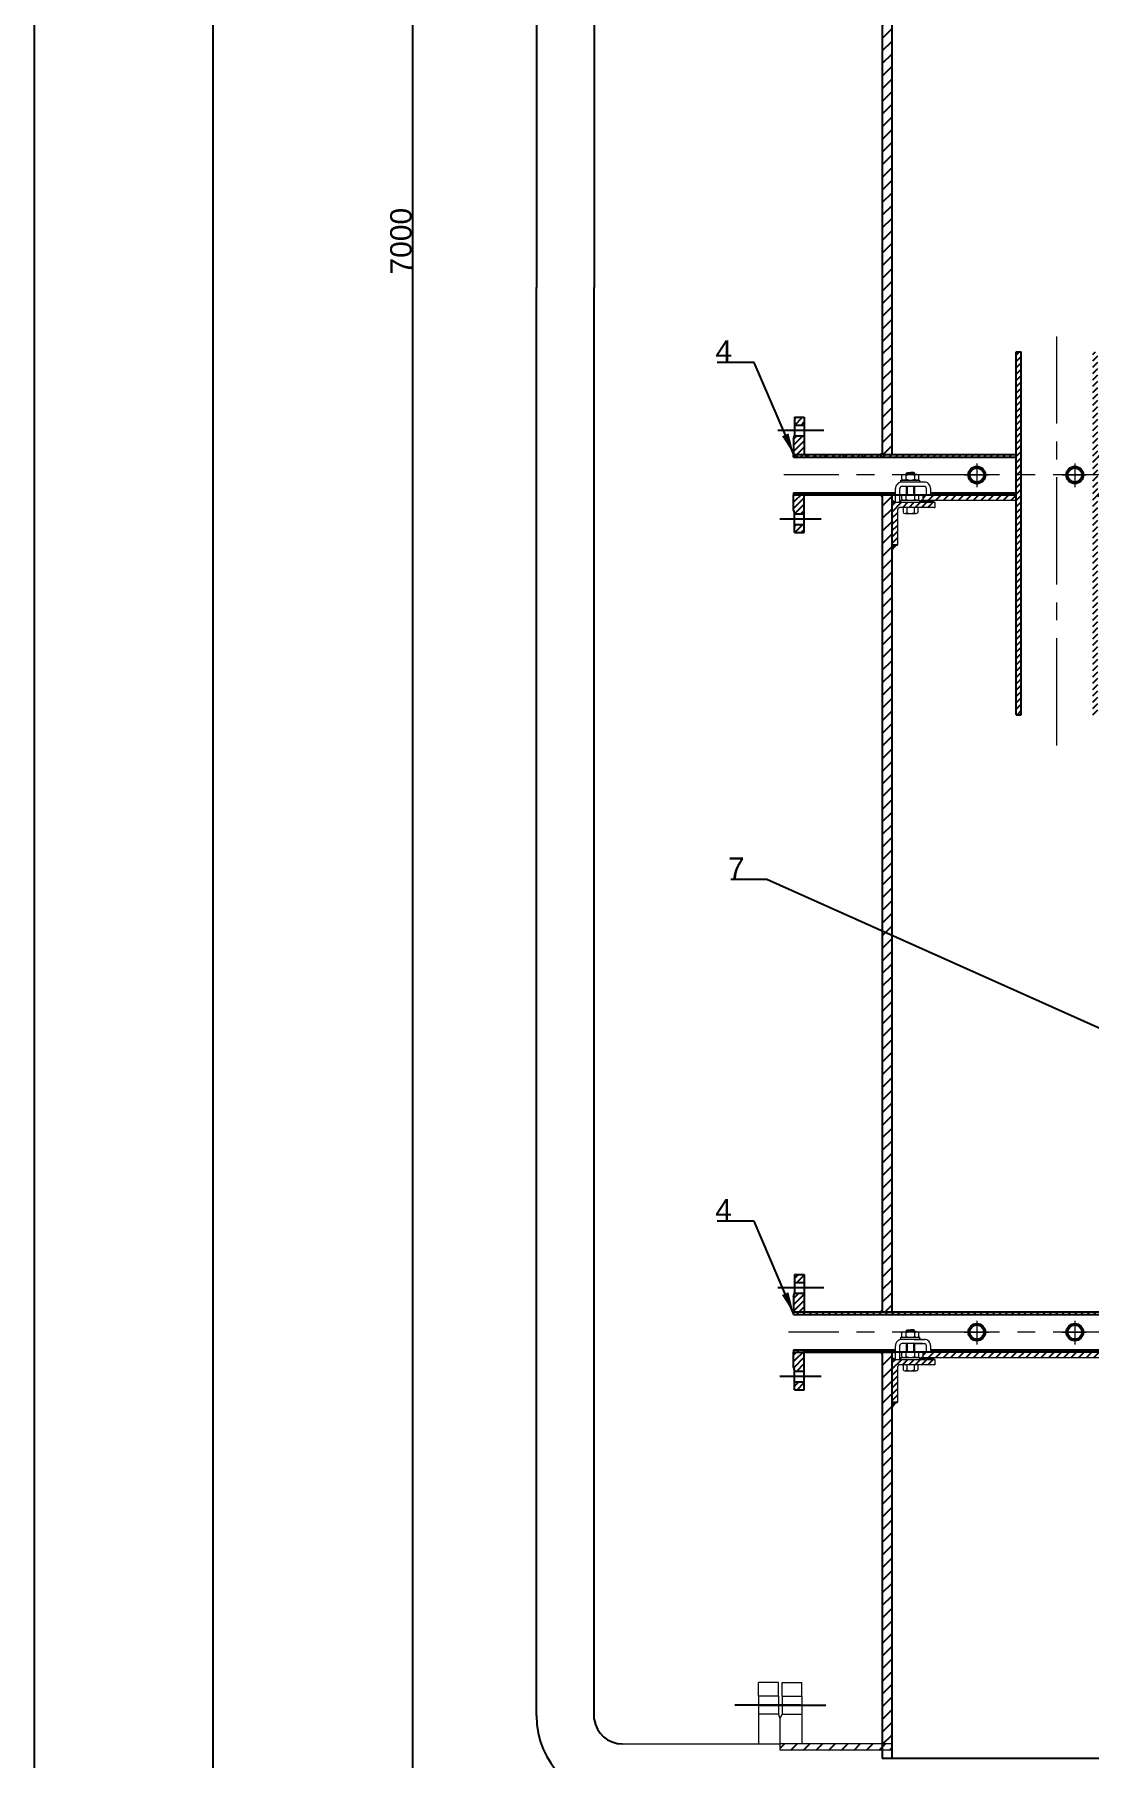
# Model space of a CAD drawing. Header units: inches. Extents: x 102447 to 288095, y 37526 to 105682.
# Drawn here: x 130085 to 131562, y 84221 to 86632 of the extents above; entities that cross this region are included whole.
import ezdxf

# ---------------------------------------------------------------- set-up
doc = ezdxf.new("R2010")
doc.units = ezdxf.units.IN
doc.header["$LTSCALE"] = 200
doc.header["$MEASUREMENT"] = 0
doc.linetypes.add('ACAD_ISO04W100', pattern=[30, 24, -3, 0, -3])
doc.linetypes.add('CENTER2', pattern=[1.125, 0.75, -0.125, 0.125, -0.125])
for name, color, linetype in [('d', 6, 'Continuous'), ('EQUIP', 3, 'Continuous'), ('Layer1', 5, 'ACAD_ISO04W100')]:
    doc.layers.add(name, color=color, linetype=linetype)
doc.layers.add('KI HIEU', color=40, linetype='Continuous', lineweight=25)
doc.layers.add('tam', color=211, linetype='CENTER2', lineweight=18)
doc.styles.get("Standard").update_dxf_attribs({"font": 'Font - TrueType - Arial.ttf'})
doc.dimstyles.get("Standard").update_dxf_attribs({"dimtxt": 30, "dimasz": 30, "dimexe": 0.18, "dimexo": 0.0625, "dimgap": 1, "dimtad": 1, "dimtoh": 1, "dimdec": 0, "dimzin": 0, "dimdsep": 46, "dimtxsty": 'Standard', "dimcen": 0.09, "dimadec": 0, "dimazin": 0, "dimtfac": 1, "dimtdec": 0, "dimtofl": 0, "dimtmove": 0, "dimatfit": 3, "dimfxl": 1, "dimtolj": 1, "dimtzin": 0, "dimarcsym": 0})
pattern_1 = [(45, (-22867.8104, 1152.9185), (-4.41941738, 4.41941738), [])]

# ---------------------------------------------------------------- blocks, each defined once
blk = doc.blocks.new('*D80')
at = {"layer": 'Defpoints', "color": 0, "transparency": 16777216}
for p in [(130614.5, 90011.5), (131933.4, 90011.5), (131271.5, 82674.2)]:
    blk.add_point(p, dxfattribs=at)
at = {"layer": 'EQUIP', "color": 0, "lineweight": -2, "transparency": 16777216}
for p, q in [((131933.3, 90011.5), (130614.3, 90011.5)), ((130614.5, 82704.2), (130614.5, 89981.5)), ((131271.4, 82674.2), (130614.3, 82674.2))]:
    blk.add_line(p, q, dxfattribs=at)
at = {"layer": 'EQUIP', "color": 0, "transparency": 16777216}
for points in [[(130609.5, 89981.5), (130619.5, 89981.5), (130614.5, 90011.5)], [(130609.5, 82704.2), (130619.5, 82704.2), (130614.5, 82674.2)]]:
    blk.add_solid(points, dxfattribs=at)
at = {"layer": 'EQUIP', "color": 0, "transparency": 16777216, "insert": (130598.2, 86342.8), "char_height": 30, "attachment_point": 5, "rotation": 90}
blk.add_mtext('\\A1;7000', dxfattribs=at)

msp = doc.modelspace()

# ---------------------------------------------------------------- hatches: boundary and pattern name
h = msp.add_hatch()
h.set_pattern_fill('ANSI31', color=256, scale=50)
h.set_pattern_definition(pattern_1)
h.paths.add_polyline_path([(131573, 88483.4), (131573, 88691), (131566, 88691), (131566, 88083.5), (131573, 88083.5)])
h.paths.add_polyline_path([(131466, 88691), (131459, 88691), (131459, 88083.5), (131466, 88083.5)])
h.paths.add_polyline_path([(132505, 87220.4), (132498, 87220.4), (132498, 86885), (132505, 86885)])
h.paths.add_polyline_path([(132612, 87220.4), (132605, 87220.4), (132605, 86885), (132612, 86885)])
h.paths.add_polyline_path([(131573, 86015.9), (131566, 86015.9), (131566, 85680.6), (131573, 85680.6)])
h.paths.add_polyline_path([(131466, 86015.9), (131459, 86015.9), (131459, 85680.6), (131466, 85680.6)])
h.paths.add_polyline_path([(132505, 84817), (132498, 84817), (132498, 84709.8, 0.008634), (132505, 84707.7)])
h.paths.add_polyline_path([(132612, 84817), (132605, 84817), (132605, 84704.3, 0.008482), (132612, 84705.9)])
h.paths.add_polyline_path([(132612, 84705.9, -0.008482), (132605, 84704.3), (132605, 84481.6), (132612, 84481.6)])
h.paths.add_polyline_path([(132505, 84707.7, -0.008634), (132498, 84709.8), (132498, 84481.6), (132505, 84481.6)])
h.paths.add_polyline_path([(131466, 86188), (131459, 86188), (131459, 86015.9), (131466, 86015.9)])
h.paths.add_polyline_path([(131573, 86188), (131566, 86188), (131566, 86015.9), (131573, 86015.9)])
h.paths.add_polyline_path([(132612, 84989.1), (132605, 84989.1), (132605, 84817), (132612, 84817)])
h.paths.add_polyline_path([(132505, 84989.1), (132498, 84989.1), (132498, 84817), (132505, 84817)])
h.paths.add_polyline_path([(132505, 87392.5), (132498, 87392.5), (132498, 87220.4), (132505, 87220.4)])
h.paths.add_polyline_path([(132612, 87392.5), (132605, 87392.5), (132605, 87220.4), (132612, 87220.4)])
h = msp.add_hatch()
h.set_pattern_fill('ANSI31', color=256, scale=100)
h.set_pattern_definition([(45, (238.674, 0), (-8.8388348, 8.8388348), [])])
edge = h.paths.add_edge_path()
edge.add_ellipse((132035.5, 83524.4), major_axis=(-764, 0), ratio=0.459033, start_angle=93.0217, end_angle=158.1054)
edge.add_ellipse((132035.5, 83524.4), major_axis=(-764, 0), ratio=0.459033, start_angle=158.1054, end_angle=180)
edge.add_line((132799.6, 83524.4), (132799.6, 83577.8))
edge.add_line((132799.6, 83577.8), (132785.5, 83577.8))
edge.add_line((132785.5, 83577.8), (132785.5, 83524.4))
edge.add_ellipse((132035.5, 83524.4), major_axis=(-750, 0), ratio=0.448936, start_angle=93.0815, end_angle=180, ccw=False)
edge.add_line((132075.8, 83188.2), (132075.8, 83174.2))
edge = h.paths.add_edge_path()
edge.add_ellipse((132035.5, 83524.4), major_axis=(-750, 0), ratio=0.448936, start_angle=0, end_angle=86.9185, ccw=False)
edge.add_line((131285.4, 83524.4), (131285.4, 83577.8))
edge.add_line((131285.4, 83577.8), (131271.5, 83577.8))
edge.add_line((131271.5, 83577.8), (131271.5, 83524.4))
edge.add_ellipse((132035.5, 83524.4), major_axis=(-764, 0), ratio=0.459033, start_angle=0, end_angle=21.8946)
edge.add_ellipse((132035.5, 83524.4), major_axis=(-764, 0), ratio=0.459033, start_angle=21.8946, end_angle=54.7411)
edge.add_ellipse((132035.5, 83524.4), major_axis=(-764, 0), ratio=0.459033, start_angle=54.7411, end_angle=86.9717)
edge.add_line((131995.2, 83174.2), (131995.2, 83188.2))
h.paths.add_polyline_path([(132799.6, 84054.7), (132785.5, 84054.7), (132785.5, 83619.4), (132785.5, 83585.2), (132799.6, 83585.2)])
h.paths.add_polyline_path([(131285.4, 84789.1), (131271.5, 84789.1), (131271.5, 84260.8), (131285.4, 84260.8)])
edge = h.paths.add_edge_path()
edge.add_arc((132630.5, 84911.4), 266.7, 305.5366, 309.3315, ccw=False)
edge.add_line((132785.5, 84694.4), (132785.5, 84254.5))
edge.add_line((132785.5, 84254.5), (132799.6, 84254.6))
edge.add_line((132799.6, 84254.6), (132799.6, 84705.1))
edge = h.paths.add_edge_path()
edge.add_arc((132630.5, 84911.4), 266.7, 50.6685, 54.4588)
edge.add_line((132785.6, 85128.5), (132785.5, 84694.4))
edge.add_arc((132630.5, 84911.4), 266.7, 305.5366, 309.3315)
edge.add_line((132799.6, 84705.1), (132799.6, 85117.7))
edge = h.paths.add_edge_path()
edge.add_line((132799.6, 85341.2), (132785.6, 85341.2))
edge.add_line((132785.6, 85341.2), (132785.6, 85128.5))
edge.add_arc((132630.5, 84911.4), 266.7, 50.6685, 54.4588, ccw=False)
edge.add_line((132799.6, 85117.7), (132799.6, 85341.2))
h.paths.add_polyline_path([(132799.6, 86484.8), (132785.6, 86484.8), (132785.6, 85541), (132799.6, 85541.1)])
h.paths.add_polyline_path([(131285.4, 85988), (131271.5, 85988), (131271.5, 84844.9), (131285.4, 84844.9)])
h.paths.add_polyline_path([(131285.4, 87192.5), (131271.5, 87192.5), (131271.5, 86043.8), (131285.4, 86043.8)])
h.paths.add_polyline_path([(131271.5, 83689.8), (131285.4, 83689.8), (131285.4, 83710.8), (131271.5, 83710.8)])
h.paths.add_polyline_path([(131285.4, 83609.2), (131271.5, 83609.2), (131271.5, 83585.2), (131285.4, 83585.2)])
h.paths.add_polyline_path([(131271.5, 84232.4), (131285.4, 84232.4), (131285.4, 84260.8), (131271.5, 84260.8)])
h.paths.add_polyline_path([(131285.4, 84169.4), (131271.5, 84169.4), (131271.5, 83710.8), (131285.4, 83710.8)])
h = msp.add_hatch()
h.set_pattern_fill('ANSI31', color=3, scale=50)
h.set_pattern_definition(pattern_1)
h.paths.add_polyline_path([(131162.4, 85988), (131147.5, 85988), (131147.5, 85966.3), (131148.7, 85961.3), (131162.4, 85961.3)])
h.paths.add_polyline_path([(131162.4, 85946.5), (131148.7, 85946.5), (131148.7, 85935.3), (131162.4, 85935.3)])
h.paths.add_polyline_path([(131162.4, 86096.5), (131148.7, 86096.5), (131148.7, 86085.4), (131162.4, 86085.4)])
h.paths.add_polyline_path([(131162.4, 86070.5), (131148.7, 86070.5), (131147.5, 86065.5), (131147.5, 86043.8), (131162.4, 86043.8)])
h.paths.add_polyline_path([(131459, 86043.8), (131162.4, 86043.8), (131147.5, 86043.8), (131147.5, 86040.7), (131459, 86040.7)])
h.paths.add_polyline_path([(131290, 85991.1), (131147.5, 85991.1), (131147.5, 85988), (131162.4, 85988), (131290, 85988)])
h.paths.add_polyline_path([(131459, 85991.1), (131339.3, 85991.1), (131339.3, 85988), (131459, 85988)])
h.paths.add_polyline_path([(131657, 86043.8), (131573, 86043.8), (131573, 86040.7), (131657, 86040.7)])
h.paths.add_polyline_path([(131654.1, 85991.1), (131573, 85991.1), (131573, 85988), (131649.3, 85988, 0.1066)])
h.paths.add_polyline_path([(132032.1, 86043.8), (131664, 86043.8), (131664, 86040.7), (132032.1, 86040.7)])
h.paths.add_polyline_path([(132032.1, 85991.1), (131666.9, 85991.1, 0.1066), (131671.7, 85988), (132032.1, 85988)])
h.paths.add_polyline_path([(132402, 86043.8), (132039.1, 86043.8), (132039.1, 86040.7), (132402, 86040.7)])
h.paths.add_polyline_path([(132402, 85991.1), (132039.1, 85991.1), (132039.1, 85988), (132402, 85988)])
h.paths.add_polyline_path([(132596.5, 86043.8), (132465.8, 86043.8, 0.011746), (132464.5, 86040.7), (132597.7, 86040.7, 0.011746)])
h.paths.add_polyline_path([(132465.8, 86043.8), (132409, 86043.8), (132409, 86040.7), (132464.5, 86040.7, -0.011746)])
h.paths.add_polyline_path([(132785.6, 86043.8), (132612, 86043.8), (132596.5, 86043.8, -0.011746), (132597.7, 86040.7), (132612, 86040.7), (132785.6, 86040.7)])
h.paths.add_polyline_path([(132731.9, 85991.1), (132597.7, 85991.1, -0.011746), (132596.5, 85988), (132731.9, 85988)])
h.paths.add_polyline_path([(132597.7, 85991.1), (132498, 85991.1), (132464.5, 85991.1, 0.011746), (132465.8, 85988), (132596.5, 85988, 0.011746)])
h.paths.add_polyline_path([(132464.5, 85991.1), (132409, 85991.1), (132409, 85988), (132465.8, 85988, -0.011746)])
h.paths.add_polyline_path([(132785.6, 85991.1), (132781.1, 85991.1), (132781.1, 85988), (132785.6, 85988)])
h.paths.add_polyline_path([(132785.6, 84844.9), (132762.7, 84844.9, -0.00387), (132761.7, 84841.8), (132785.6, 84841.8)])
h.paths.add_polyline_path([(132762.7, 84844.9), (132612, 84844.9), (132612, 84841.8), (132761.7, 84841.8, 0.00387)])
h.paths.add_polyline_path([(132785.6, 84792.2), (132781.1, 84792.2), (132781.1, 84789.1), (132785.6, 84789.1)])
h.paths.add_polyline_path([(132731.9, 84792.2), (132612, 84792.2), (132612, 84789.1), (132731.9, 84789.1)])
h.paths.add_polyline_path([(132498, 84844.9), (132409, 84844.9), (132409, 84841.8), (132498, 84841.8)])
h.paths.add_polyline_path([(132498, 84792.2), (132409, 84792.2), (132409, 84789.1), (132498, 84789.1)])
h.paths.add_polyline_path([(132402, 84792.2), (132387.2, 84792.2, 0.004464), (132389.4, 84789.1), (132402, 84789.1)])
h.paths.add_polyline_path([(132402, 84844.9), (132361.2, 84844.9, 0.00387), (132362.2, 84841.8), (132402, 84841.8)])
h.paths.add_polyline_path([(132361.2, 84844.9), (132039.1, 84844.9), (132039.1, 84841.8), (132362.2, 84841.8, -0.00387)])
h.paths.add_polyline_path([(132387.2, 84792.2), (132039.1, 84792.2), (132039.1, 84789.1), (132389.4, 84789.1, -0.004464)])
h.paths.add_polyline_path([(132032.1, 84844.9), (131664, 84844.9), (131664, 84841.8), (132032.1, 84841.8)])
h.paths.add_polyline_path([(132032.1, 84792.2), (131666.9, 84792.2, 0.1066), (131671.7, 84789.1), (132032.1, 84789.1)])
h.paths.add_polyline_path([(131657, 84844.9), (131162.4, 84844.9), (131147.5, 84844.9), (131147.5, 84841.8), (131657, 84841.8)])
h.paths.add_polyline_path([(131654.1, 84792.2), (131339.3, 84792.2), (131339.3, 84789.1), (131343.6, 84789.1), (131649.3, 84789.1, 0.1066)])
h.paths.add_polyline_path([(131290, 84792.2), (131147.5, 84792.2), (131147.5, 84789.1), (131290, 84789.1)])
h.paths.add_polyline_path([(131162.4, 84871.6), (131148.7, 84871.6), (131147.5, 84866.6), (131147.5, 84844.9), (131162.4, 84844.9)])
h.paths.add_polyline_path([(131162.4, 84789.1), (131147.5, 84789.1), (131147.5, 84767.4), (131148.7, 84762.4), (131162.4, 84762.4)])
h.paths.add_polyline_path([(131162.4, 84747.5), (131148.7, 84747.5), (131148.7, 84736.4), (131162.4, 84736.4)])
h.paths.add_polyline_path([(131162.4, 84897.6), (131148.7, 84897.6), (131148.7, 84886.4), (131162.4, 84886.4)])
at = {"linetype": 'Continuous'}
for points in [[(131271.5, 86048.3), (131266.5, 86043.8), (131271.5, 86043.8)], [(131267.8, 85988), (131271.5, 85988), (131271.5, 85982.9)], [(131271.5, 84849.4), (131266.5, 84844.9), (131271.5, 84844.9)], [(131267.8, 84789.1), (131271.5, 84789.1), (131271.5, 84784)]]:
    msp.add_hatch(color=256, dxfattribs=at).paths.add_polyline_path(points)
at = {"linetype": 'Continuous', "lineweight": 9}
for points in [[(131288.6, 85977.6), (131285.6, 85980.6), (131285.6, 85977.6)], [(131288.6, 84778.7), (131285.6, 84781.6), (131285.6, 84778.7)]]:
    msp.add_hatch(color=0, dxfattribs=at).paths.add_polyline_path(points)
h = msp.add_hatch()
h.set_pattern_fill('ANSI31', color=6, scale=50)
h.set_pattern_definition([(45, (-22867.8104, -1658.987), (-4.41941738, 4.41941738), [])])
h.paths.add_polyline_path([(131285.6, 85977.6), (131288.6, 85977.6), (131345.1, 85977.6), (131345.1, 85970.2), (131296.4, 85970.2, 0.500433), (131293, 85966.8), (131293, 85918.1), (131285.6, 85918.1)])
h = msp.add_hatch(dxfattribs=at)
h.set_pattern_fill('EARTH', color=0, scale=5.952705, style=0)
h.set_pattern_definition([(180, (137058.7397, 85822.3665), (-1.48817634, 1.48817634), [1.48817634, -1.48817634]), (180, (137058.7397, 85822.9245), (-1.48817634, 1.48817634), [1.48817634, -1.48817634]), (180, (137058.7397, 85823.4826), (-1.48817634, 1.48817634), [1.48817634, -1.48817634]), (90, (137058.5537, 85823.6686), (1.48817634, 1.48817634), [1.48817634, -1.48817634]), (90, (137057.9956, 85823.6686), (1.48817634, 1.48817634), [1.48817634, -1.48817634]), (90, (137057.4375, 85823.6686), (1.48817634, 1.48817634), [1.48817634, -1.48817634])])
edge = h.paths.add_edge_path()
edge.add_line((131325.8, 85977.6), (131325.8, 85980.6))
edge.add_line((131325.8, 85980.6), (131343.6, 85980.6))
edge.add_line((131343.6, 85977.6), (131343.6, 85980.6))
edge.add_line((131288.6, 85977.6), (131345.1, 85977.6))
h = msp.add_hatch(color=0, dxfattribs=at)
edge = h.paths.add_edge_path()
edge.add_line((131285.6, 85918.1), (131293, 85918.1))
edge.add_arc((131298.2, 85905.6), 13.5, 472.588, 519.1892)
edge.add_line((131285.6, 85910.4), (131285.6, 85918.1))
h = msp.add_hatch(dxfattribs=at)
h.set_pattern_fill('EARTH', color=0, scale=5.952705, style=0)
h.set_pattern_definition([(180, (137058.7397, 84623.4384), (-1.48817634, 1.48817634), [1.48817634, -1.48817634]), (180, (137058.7397, 84623.9965), (-1.48817634, 1.48817634), [1.48817634, -1.48817634]), (180, (137058.7397, 84624.5545), (-1.48817634, 1.48817634), [1.48817634, -1.48817634]), (90, (137058.5537, 84624.7405), (1.48817634, 1.48817634), [1.48817634, -1.48817634]), (90, (137057.9956, 84624.7405), (1.48817634, 1.48817634), [1.48817634, -1.48817634]), (90, (137057.4375, 84624.7405), (1.48817634, 1.48817634), [1.48817634, -1.48817634])])
edge = h.paths.add_edge_path()
edge.add_line((131325.8, 84778.7), (131325.8, 84781.6))
edge.add_line((131325.8, 84781.6), (131343.6, 84781.6))
edge.add_line((131343.6, 84778.7), (131343.6, 84781.6))
edge.add_line((131288.6, 84778.7), (131345.1, 84778.7))
h = msp.add_hatch()
h.set_pattern_fill('ANSI31', color=6, scale=50)
h.set_pattern_definition([(45, (-22867.8104, -2857.915), (-4.41941738, 4.41941738), [])])
h.paths.add_polyline_path([(131285.6, 84778.7), (131288.6, 84778.7), (131345.1, 84778.7), (131345.1, 84771.2), (131296.4, 84771.2, 0.500433), (131293, 84767.9), (131293, 84719.1), (131285.6, 84719.1)])
h = msp.add_hatch(color=0, dxfattribs=at)
edge = h.paths.add_edge_path()
edge.add_line((131285.6, 84719.1), (131293, 84719.1))
edge.add_arc((131298.2, 84706.7), 13.5, 472.588, 519.1892)
edge.add_line((131285.6, 84711.5), (131285.6, 84719.1))
h = msp.add_hatch()
h.set_pattern_fill('ANSI31', color=6, scale=100)
h.set_pattern_definition([(45, (0, -5421.74), (-8.8388348, 8.8388348), [])])
h.paths.add_polyline_path([(131285.4, 84232.4), (131128.7, 84232.4), (131128.7, 84241.2), (131285.4, 84241.2)])
h.paths.add_polyline_path([(131285.4, 84160.6), (131159, 84160.6), (131128.7, 84160.6), (131128.7, 84169.4), (131285.4, 84169.4)])
at = {"layer": 'd', "linetype": 'ByBlock'}
h = msp.add_hatch(dxfattribs=at)
h.set_pattern_fill('ANSI31', color=256, scale=74.408817, angle=90, style=0)
h.set_pattern_definition([(135, (87607.972, 76234.298), (-6.5768724, -6.5768724), [])])
h.paths.add_polyline_path([(131266.5, 86043.8), (131162.4, 86043.8), (131147.5, 86043.8), (131147.5, 86040.7), (131271.5, 86040.7), (131271.5, 86043.8)])
h = msp.add_hatch(dxfattribs=at)
h.set_pattern_fill('ANSI31', color=256, scale=59.527054, style=0)
h.set_pattern_definition([(45, (80692.938, 69231.912), (-5.2614979, 5.2614979), [])])
edge = h.paths.add_edge_path()
edge.add_line((131328.8, 85988), (131328.7, 85988))
h.paths.add_polyline_path([(131459, 85980.6), (131459, 85988), (131328.7, 85988), (131328.7, 85980.6)])
h.paths.add_polyline_path([(131573, 85988), (131573, 85980.6), (132035.6, 85980.6), (132035.6, 85988)])
h = msp.add_hatch(dxfattribs=at)
h.set_pattern_fill('ANSI31', color=256, scale=59.527054, style=0)
h.set_pattern_definition([(45, (80692.938, 68032.984), (-5.2614979, 5.2614979), [])])
edge = h.paths.add_edge_path()
edge.add_line((131328.8, 84789.1), (131328.7, 84789.1))
h.paths.add_polyline_path([(132035.6, 84789.1), (132035.6, 84781.6), (131328.7, 84781.6), (131328.7, 84789.1)])

# ---------------------------------------------------------------- linework, layer by layer
for p, q in [((130085.2, 82265.5), (130085.2, 90975.5)), ((130335.2, 82415.5), (130335.2, 90825.5)), ((130787.6, 89291), (130787.6, 86278)), ((130868.6, 89296.3), (130868.6, 86278)), ((131271.5, 87192.6), (131271.5, 86043.8)), ((131285.4, 86043.8), (131285.4, 87192.5)), ((130787.6, 84280.6), (130787.6, 86278)), ((130868.6, 84275.3), (130868.6, 86278)), ((131459, 85680.6), (131459, 86188)), ((131459, 86188), (131466, 86188)), ((131466, 85988), (131466, 86188)), ((131466, 85680.6), (131466, 86188)), ((131271.5, 86040.8), (131271.5, 86040.7)), ((131271.5, 85988.1), (131271.5, 84844.9)), ((131285.4, 84844.9), (131285.4, 85988)), ((131459, 85680.6), (131466, 85680.6)), ((131271.5, 84841.8), (131271.5, 84841.8)), ((131271.5, 84789.2), (131271.5, 84220.7)), ((131285.4, 84220.7), (131285.4, 84789.1)), ((131650, 84220.7), (131271.5, 84220.7))]:
    msp.add_line(p, q)
at = {"linetype": 'Continuous'}
for p, q in [((131148.7, 86096.5), (131162.4, 86096.5)), ((131148.7, 86096.5), (131148.7, 86085.4)), ((131148.7, 86085.4), (131162.4, 86085.4)), ((131162.4, 86096.5), (131162.4, 86085.4)), ((131147.5, 86065.5), (131148.7, 86070.5)), ((131147.5, 86065.5), (131147.5, 86043.8)), ((131148.7, 86070.5), (131162.4, 86070.5)), ((131162.4, 86070.5), (131162.4, 86043.8)), ((131147.5, 86040.7), (131459, 86040.7)), ((131268.4, 86043.8), (131162.4, 86043.8)), ((131459, 86043.8), (131162.4, 86043.8)), ((131147.5, 85991.1), (131290, 85991.1)), ((131147.5, 85991.1), (131290, 85991.1)), ((131147.5, 85966.3), (131147.5, 85988)), ((131147.5, 85966.3), (131147.5, 85988)), ((131147.5, 85988), (131290, 85988)), ((131162.4, 85935.3), (131162.4, 85988)), ((131290, 85988), (131162.4, 85988)), ((131290, 85988), (131162.4, 85988)), ((131162.4, 85961.3), (131162.4, 85988)), ((131285.4, 85988), (131459, 85988)), ((131339.3, 85991.1), (131459, 85991.1)), ((131147.5, 85966.3), (131148.7, 85961.3)), ((131147.5, 85966.3), (131148.7, 85961.3)), ((131148.7, 85935.3), (131148.7, 85961.3)), ((131148.7, 85961.3), (131162.4, 85961.3)), ((131148.7, 85961.3), (131162.4, 85961.3)), ((131148.7, 85946.5), (131162.4, 85946.5)), ((131148.7, 85935.3), (131148.7, 85946.5)), ((131148.7, 85946.5), (131162.4, 85946.5)), ((131162.4, 85935.3), (131162.4, 85946.5)), ((131148.7, 85935.3), (131162.4, 85935.3)), ((131148.7, 85935.3), (131162.4, 85935.3)), ((131285.6, 85918.1), (131293, 85918.1)), ((131148.7, 84897.6), (131162.4, 84897.6)), ((131148.7, 84897.6), (131148.7, 84886.4)), ((131148.7, 84886.4), (131162.4, 84886.4)), ((131162.4, 84897.6), (131162.4, 84886.4)), ((131147.5, 84866.6), (131148.7, 84871.6)), ((131147.5, 84866.6), (131147.5, 84844.9)), ((131148.7, 84871.6), (131162.4, 84871.6)), ((131162.4, 84871.6), (131162.4, 84844.9)), ((131147.5, 84841.8), (131657, 84841.8)), ((131268.4, 84844.9), (131162.4, 84844.9)), ((131657, 84844.9), (131162.4, 84844.9)), ((131147.5, 84792.2), (131290, 84792.2)), ((131147.5, 84792.2), (131290, 84792.2)), ((131147.5, 84767.4), (131147.5, 84789.1)), ((131147.5, 84767.4), (131147.5, 84789.1)), ((131147.5, 84789.1), (131290, 84789.1)), ((131162.4, 84736.4), (131162.4, 84789.1)), ((131290, 84789.1), (131162.4, 84789.1)), ((131290, 84789.1), (131162.4, 84789.1)), ((131162.4, 84762.4), (131162.4, 84789.1)), ((131339.3, 84792.2), (131657, 84792.2)), ((131147.5, 84767.4), (131148.7, 84762.4)), ((131147.5, 84767.4), (131148.7, 84762.4)), ((131148.7, 84736.4), (131148.7, 84762.4)), ((131148.7, 84762.4), (131162.4, 84762.4)), ((131148.7, 84762.4), (131162.4, 84762.4)), ((131148.7, 84747.5), (131162.4, 84747.5)), ((131148.7, 84736.4), (131148.7, 84747.5)), ((131148.7, 84747.5), (131162.4, 84747.5)), ((131148.7, 84736.4), (131162.4, 84736.4)), ((131148.7, 84736.4), (131162.4, 84736.4)), ((131162.4, 84736.4), (131162.4, 84747.5)), ((131285.6, 84719.1), (131293, 84719.1))]:
    msp.add_line(p, q, dxfattribs=at)
at = {"color": 0, "linetype": 'Continuous'}
for p, q in [((131148.7, 86085.4), (131148.7, 86070.5)), ((131162.4, 86085.4), (131162.4, 86070.5)), ((131162.4, 86043.8), (131147.5, 86043.8)), ((131147.5, 86040.7), (131147.5, 86043.8)), ((131147.5, 85991.1), (131147.5, 85988)), ((131148.7, 85946.5), (131148.7, 85961.3)), ((131162.4, 85946.5), (131162.4, 85961.3)), ((131148.7, 84886.4), (131148.7, 84871.6)), ((131162.4, 84886.4), (131162.4, 84871.6)), ((131162.4, 84844.9), (131147.5, 84844.9)), ((131147.5, 84841.8), (131147.5, 84844.9)), ((131147.5, 84792.2), (131147.5, 84789.1)), ((132498, 84789.1), (131261.6, 84789.1)), ((131148.7, 84747.5), (131148.7, 84762.4)), ((131162.4, 84747.5), (131162.4, 84762.4))]:
    msp.add_line(p, q, dxfattribs=at)
at = {"color": 0, "linetype": 'Continuous', "lineweight": 9}
for p, q in [((131298.8, 86010), (131298.8, 86015.1)), ((131301.8, 86016.3), (131304.8, 86016.3)), ((131304.8, 86016.3), (131310.9, 86016.3)), ((131304.8, 86010), (131304.8, 86015.1)), ((131306.4, 86019.3), (131304.9, 86017.8)), ((131304.9, 86017.8), (131310.9, 86017.8)), ((131304.9, 86016.3), (131304.9, 86017.8)), ((131306.4, 86019.3), (131310.9, 86019.3)), ((131306.4, 86016.3), (131306.4, 86017.8)), ((131315.3, 86019.3), (131310.9, 86019.3)), ((131316.9, 86017.8), (131310.9, 86017.8)), ((131316.9, 86016.3), (131310.9, 86016.3)), ((131316.9, 86017.8), (131315.3, 86019.3)), ((131315.3, 86016.3), (131315.3, 86017.8)), ((131316.8, 86016.3), (131316.8, 86017.8)), ((131319.9, 86016.3), (131316.9, 86016.3)), ((131316.9, 86010), (131316.9, 86015.1)), ((131322.9, 86010), (131322.9, 86015.1)), ((131290, 85980.6), (131290, 85996.8)), ((131296, 85993.9), (131296, 85997.1)), ((131296, 85980.6), (131296, 85993.9)), ((131297.5, 86005.9), (131297.5, 86008.8)), ((131297.5, 86008.8), (131298.8, 86008.8)), ((131330.3, 86005.9), (131298.7, 86005.9)), ((131330.2, 85999.9), (131298.7, 85999.9)), ((131298.8, 86008.8), (131304.8, 86008.8)), ((131298.8, 85981.8), (131298.8, 85986.8)), ((131301.8, 85988), (131304.8, 85988)), ((131304.8, 86008.8), (131310.9, 86008.8)), ((131304.8, 85999.9), (131304.8, 85988)), ((131304.8, 85988), (131310.9, 85988)), ((131304.8, 85981.8), (131304.8, 85986.8)), ((131306.4, 85999.9), (131306.4, 85988)), ((131310.9, 86008.8), (131324.3, 86008.8)), ((131316.9, 85988), (131310.9, 85988)), ((131315.3, 85999.9), (131315.3, 85988)), ((131316.8, 85999.9), (131316.8, 85988)), ((131319.9, 85988), (131316.9, 85988)), ((131316.9, 85981.8), (131316.9, 85986.8)), ((131322.9, 85981.8), (131322.9, 85986.8)), ((131324.3, 86005.9), (131324.3, 86008.8)), ((131328.7, 85980.6), (131328.7, 85988)), ((131328.7, 85988), (131343.6, 85988)), ((131333.3, 85993.9), (131333.3, 85997.1)), ((131333.3, 85988), (131333.3, 85993.9)), ((131339.3, 85988), (131339.3, 85996.8)), ((131343.6, 85988), (131459, 85988)), ((131288.6, 85977.6), (131285.6, 85980.6)), ((131285.6, 85977.6), (131288.6, 85977.6)), ((131285.6, 85977.6), (131288.6, 85977.6)), ((131288.6, 85977.6), (131345.1, 85977.6)), ((131290, 85977.6), (131290, 85980.6)), ((131293, 85967.6), (131293, 85918.1)), ((131345.1, 85970.2), (131295.5, 85970.2)), ((131296, 85977.6), (131296, 85980.6)), ((131297.5, 85980.6), (131298.8, 85980.6)), ((131297.5, 85977.6), (131297.5, 85980.6)), ((131298.8, 85980.6), (131304.8, 85980.6)), ((131300.6, 85970.2), (131300.6, 85963.2)), ((131303.2, 85962), (131305.7, 85962)), ((131304.8, 85980.6), (131310.9, 85980.6)), ((131305.7, 85970.2), (131305.7, 85963.2)), ((131305.7, 85962), (131310.9, 85962)), ((131310.9, 85980.6), (131324.3, 85980.6)), ((131310.9, 85962), (131316, 85962)), ((131316, 85970.2), (131316, 85963.2)), ((131316, 85962), (131318.5, 85962)), ((131321.1, 85970.2), (131321.1, 85963.4)), ((131324.3, 85977.6), (131324.3, 85980.6)), ((131325.8, 85977.6), (131325.8, 85980.6)), ((131328.7, 85980.6), (131343.6, 85980.6)), ((131343.6, 85980.6), (131459, 85980.6)), ((131343.6, 85977.6), (131343.6, 85980.6)), ((131345.1, 85977.6), (131345.1, 85970.2)), ((131285.6, 85918.1), (131293, 85918.1)), ((131285.6, 85918.1), (131293, 85918.1)), ((131297.5, 84806.9), (131297.5, 84809.9)), ((131297.5, 84809.9), (131298.8, 84809.9)), ((131328, 84806.9), (131298.7, 84806.9)), ((131298.8, 84811.1), (131298.8, 84816.2)), ((131298.8, 84809.9), (131304.8, 84809.9)), ((131301.8, 84817.4), (131304.8, 84817.4)), ((131304.8, 84817.4), (131310.9, 84817.4)), ((131304.8, 84811.1), (131304.8, 84816.2)), ((131304.8, 84809.9), (131310.9, 84809.9)), ((131306.4, 84820.3), (131304.9, 84818.8)), ((131304.9, 84818.8), (131310.9, 84818.8)), ((131304.9, 84817.4), (131304.9, 84818.8)), ((131306.4, 84820.3), (131310.9, 84820.3)), ((131306.4, 84817.4), (131306.4, 84818.8)), ((131315.3, 84820.3), (131310.9, 84820.3)), ((131316.9, 84818.8), (131310.9, 84818.8)), ((131316.9, 84817.4), (131310.9, 84817.4)), ((131310.9, 84809.9), (131324.3, 84809.9)), ((131316.9, 84818.8), (131315.3, 84820.3)), ((131315.3, 84817.4), (131315.3, 84818.8)), ((131316, 84806.9), (131330.6, 84806.9)), ((131316.8, 84817.4), (131316.8, 84818.9)), ((131319.9, 84817.4), (131316.9, 84817.4)), ((131316.9, 84811.1), (131316.9, 84816.2)), ((131322.9, 84811.1), (131322.9, 84816.2)), ((131324.3, 84806.9), (131324.3, 84809.9)), ((131288.6, 84778.7), (131285.6, 84781.6)), ((131290, 84781.6), (131290, 84797.9)), ((131290, 84778.7), (131290, 84781.6)), ((131296, 84794.9), (131296, 84798.2)), ((131296, 84781.6), (131296, 84794.9)), ((131296, 84778.7), (131296, 84781.6)), ((131297.5, 84781.6), (131298.8, 84781.6)), ((131297.5, 84778.7), (131297.5, 84781.6)), ((131328, 84801), (131298.7, 84801)), ((131298.8, 84782.8), (131298.8, 84787.9)), ((131298.8, 84781.6), (131304.8, 84781.6)), ((131301.8, 84789.1), (131304.8, 84789.1)), ((131304.8, 84801), (131304.8, 84789.1)), ((131304.8, 84789.1), (131310.9, 84789.1)), ((131304.8, 84782.8), (131304.8, 84787.9)), ((131304.8, 84781.6), (131310.9, 84781.6)), ((131306.4, 84801), (131306.4, 84789.1)), ((131316.9, 84789.1), (131310.9, 84789.1)), ((131310.9, 84781.6), (131324.3, 84781.6)), ((131315.3, 84801), (131315.3, 84789.1)), ((131316, 84801), (131330.6, 84801)), ((131316.8, 84801), (131316.8, 84789.1)), ((131319.9, 84789.1), (131316.9, 84789.1)), ((131316.9, 84782.8), (131316.9, 84787.9)), ((131322.9, 84782.8), (131322.9, 84787.9)), ((131324.3, 84778.7), (131324.3, 84781.6)), ((131325.8, 84778.7), (131325.8, 84781.6)), ((131328.7, 84781.6), (131328.7, 84789.1)), ((131328.7, 84789.1), (131343.6, 84789.1)), ((131328.7, 84781.6), (131343.6, 84781.6)), ((131333.3, 84794.9), (131333.3, 84798.2)), ((131333.3, 84789.1), (131333.3, 84794.9)), ((131339.3, 84794.4), (131339.3, 84798.3)), ((131339.3, 84789.1), (131339.3, 84794.4)), ((131343.6, 84789.1), (132035.6, 84789.1)), ((131343.6, 84781.6), (132035.6, 84781.6)), ((131343.6, 84778.7), (131343.6, 84781.6)), ((131285.6, 84778.7), (131288.6, 84778.7)), ((131285.6, 84778.7), (131288.6, 84778.7)), ((131288.6, 84778.7), (131345.1, 84778.7)), ((131293, 84768.7), (131293, 84719.1)), ((131345.1, 84771.2), (131295.5, 84771.2)), ((131300.6, 84771.2), (131300.6, 84764.2)), ((131303.2, 84763), (131305.7, 84763)), ((131305.7, 84771.2), (131305.7, 84764.2)), ((131305.7, 84763), (131310.9, 84763)), ((131310.9, 84763), (131316, 84763)), ((131316, 84771.2), (131316, 84764.2)), ((131316, 84763), (131318.5, 84763)), ((131321.1, 84771.2), (131321.1, 84764.4)), ((131345.1, 84778.7), (131345.1, 84771.2)), ((131285.6, 84719.1), (131293, 84719.1)), ((131285.6, 84719.1), (131293, 84719.1)), ((131098.5, 84308), (131098.5, 84326.9)), ((131126.2, 84326.9), (131098.5, 84326.9)), ((131126.2, 84308), (131126.2, 84326.9)), ((131131.3, 84308), (131131.3, 84326.9)), ((131131.3, 84326.9), (131159, 84326.9)), ((131159, 84308), (131159, 84326.9)), ((131126.2, 84308), (131098.5, 84308)), ((131098.5, 84308), (131098.5, 84282.8)), ((131126.2, 84308), (131126.2, 84282.8)), ((131131.3, 84308), (131131.3, 84282.8)), ((131131.3, 84308), (131159, 84308)), ((131159, 84308), (131159, 84282.8)), ((131098.5, 84282.8), (131098.5, 84241.2)), ((131126.2, 84282.8), (131098.5, 84282.8)), ((131128.7, 84276.5), (131126.2, 84282.8)), ((131128.7, 84276.5), (131131.3, 84282.8)), ((131128.7, 84241.2), (131128.7, 84276.5)), ((131128.7, 84241.2), (131128.7, 84276.5)), ((131131.3, 84282.8), (131159, 84282.8)), ((131159, 84282.8), (131159, 84241.2)), ((130907.6, 84241.2), (130970.1, 84241.2)), ((130970.1, 84241.2), (131128.7, 84241.2)), ((131128.7, 84232.4), (131128.7, 84241.2)), ((131285.4, 84241.2), (131128.7, 84241.2)), ((131128.7, 84232.4), (131128.7, 84241.2)), ((131285.4, 84232.4), (131128.7, 84232.4)), ((131285.4, 84232.4), (131128.7, 84232.4))]:
    msp.add_line(p, q, dxfattribs=at)
at = {"linetype": 'Continuous', "lineweight": 9}
for p, q in [((131328.8, 85988), (131328.7, 85988)), ((131328.7, 85980.6), (131325.8, 85980.6)), ((131328.7, 84781.6), (131325.8, 84781.6)), ((131328.8, 84789.1), (131328.7, 84789.1))]:
    msp.add_line(p, q, dxfattribs=at)
for centre, radius in [((131403.9, 86015.9), 12), ((131403.9, 86015.9), 10), ((131541, 86015.9), 12), ((131541, 86015.9), 10), ((131403.9, 84817), 12), ((131403.9, 84817), 12), ((131541, 84817), 12), ((131541, 84817), 12), ((131403.9, 84817), 10), ((131403.9, 84817), 10), ((131541, 84817), 10), ((131541, 84817), 10)]:
    msp.add_circle(centre, radius)
at = {"color": 0, "linetype": 'Continuous', "lineweight": 9}
for centre, radius, start, end in [((131301.8, 86011.9), 4.41, 46.8858, 133.1142), ((131319.9, 86011.9), 4.41, 46.8858, 133.1142), ((131299, 85996.9), 8.93, 89.9475, 180.8309), ((131299, 85996.9), 2.98, 88.2597, 180.1031), ((131301.8, 86013.3), 4.41, 226.8858, 313.1142), ((131301.8, 85983.6), 4.41, 46.8858, 133.1142), ((131319.9, 86013.3), 4.41, 226.8858, 313.1142), ((131319.9, 85983.6), 4.41, 46.8858, 133.1142), ((131330.3, 85996.9), 2.98, 359.8969, 91.7403), ((131330.3, 85996.9), 8.93, 359.1691, 90.0525), ((131296, 85967.2), 2.98, 80.9162, 187.2558), ((131301.8, 85985), 4.41, 226.8858, 313.1142), ((131303.2, 85965.3), 3.36, 220.2393, 319.7607), ((131310.9, 85973.6), 11.7, 243.8895, 296.1105), ((131318.5, 85965.2), 3.21, 218.9668, 325.3851), ((131319.9, 85985), 4.41, 226.8858, 313.1142), ((131298.2, 85905.6), 13.5, 112.588, 159.1892), ((131299, 84798), 8.93, 89.9475, 180.8309), ((131301.8, 84812.9), 4.41, 46.8858, 133.1142), ((131301.8, 84814.3), 4.41, 226.8858, 313.1142), ((131319.9, 84812.9), 4.41, 46.8858, 133.1142), ((131319.9, 84814.3), 4.41, 226.8858, 313.1142), ((131330.3, 84798), 8.93, 359.1691, 90.0525), ((131299, 84798), 2.98, 88.2597, 180.1031), ((131301.8, 84784.7), 4.41, 46.8858, 133.1142), ((131301.8, 84786.1), 4.41, 226.8858, 313.1142), ((131319.9, 84784.7), 4.41, 46.8858, 133.1142), ((131319.9, 84786.1), 4.41, 226.8858, 313.1142), ((131330.3, 84798), 2.98, 359.8969, 91.7403), ((131296, 84768.3), 2.98, 80.9162, 187.2558), ((131303.2, 84766.4), 3.36, 220.2393, 319.7607), ((131310.9, 84774.7), 11.7, 243.8895, 296.1105), ((131318.5, 84766.2), 3.21, 218.9668, 325.3851), ((131298.2, 84706.7), 13.5, 112.588, 159.1892)]:
    msp.add_arc(centre, radius, start, end, dxfattribs=at)
at = {"linetype": 'Continuous', "lineweight": 9}
for centre, start, end in [((131310.9, 86000.4), 67.6523, 112.3477), ((131310.9, 86024.7), 247.6523, 292.3477), ((131310.9, 85972.2), 67.6523, 112.3477), ((131310.9, 85996.4), 247.6523, 292.3477), ((131310.9, 84801.5), 67.6523, 112.3477), ((131310.9, 84825.8), 247.6523, 292.3477), ((131310.9, 84773.2), 67.6523, 112.3477), ((131310.9, 84797.5), 247.6523, 292.3477)]:
    msp.add_arc(centre, 15.9, start, end, dxfattribs=at)
for radius, start in [(120, 180), (39.4, 187.7625)]:
    msp.add_arc((130907.6, 84280.6), radius, start, 270)
at = {"layer": 'Layer1'}
for p, q in [((131189.9, 86077.9), (131125.2, 86077.9)), ((131186.1, 85953.9), (131128.4, 85953.9)), ((131189.9, 84879), (131125.2, 84879)), ((131186.1, 84755), (131128.4, 84755)), ((131157.3, 84295.4), (131065.1, 84295.4)), ((131100.2, 84295.4), (131192.4, 84295.4))]:
    msp.add_line(p, q, dxfattribs=at)
at = {"layer": 'tam'}
for p, q in [((131516, 85637.7), (131516, 86209.4)), ((132785.6, 86015.9), (131133.8, 86015.9)), ((131386, 86015.9), (131420, 86015.9)), ((131403.9, 86031.7), (131403.9, 85998.7)), ((131523.1, 86015.9), (131557.1, 86015.9)), ((131541, 86031.7), (131541, 85998.7)), ((131403.9, 84832.8), (131403.9, 84799.8)), ((131541, 84832.8), (131541, 84799.8)), ((132785.6, 84817), (131140.4, 84817)), ((131386, 84817), (131420, 84817)), ((131523.1, 84817), (131557.1, 84817))]:
    msp.add_line(p, q, dxfattribs=at)

# ---------------------------------------------------------------- texts
at = {"layer": 'KI HIEU', "char_height": 30, "attachment_point": 9}
for s, insert, width in [('\\A1;4', (131061.4, 86174.3), 89.18), ('\\A1;7', (131079, 85451.1), 106.536), ('\\A1;4', (131061.2, 84973.1), 89.18)]:
    msp.add_mtext(s, dxfattribs=dict(at, insert=insert, width=width))

# ---------------------------------------------------------------- dimensions: what is measured, and where the dimension line sits
at = {"layer": 'EQUIP'}
dim = msp.add_linear_dim(base=(130614.5, 90011.5), p1=(131271.5, 82674.2), p2=(131933.4, 90011.5), angle=90, text='7000', dimstyle='Standard', dxfattribs=at)
dim.commit()
dim.dimension.update_dxf_attribs({"geometry": '*D80', "text_midpoint": (130598.2, 86342.8)})

# ---------------------------------------------------------------- leaders
at = {"layer": 'KI HIEU', "annotation_type": 0, "has_hookline": 1, "hookline_direction": 1}
for points, text_width in [([(131147.7, 86044.5), (131092.4, 86173.3), (131062.4, 86173.3)], 20.8), ([(131657, 85205.6), (131110, 85450.1), (131080, 85450.1)], 19.4), ([(131147.5, 84843.3), (131092.2, 84972.1), (131062.2, 84972.1)], 20.8)]:
    msp.add_leader(points, dimstyle='Standard', override={"dimgap": 1, "dimtad": 1}, dxfattribs=dict(at, text_width=text_width))

doc.saveas('drawing.dxf')
